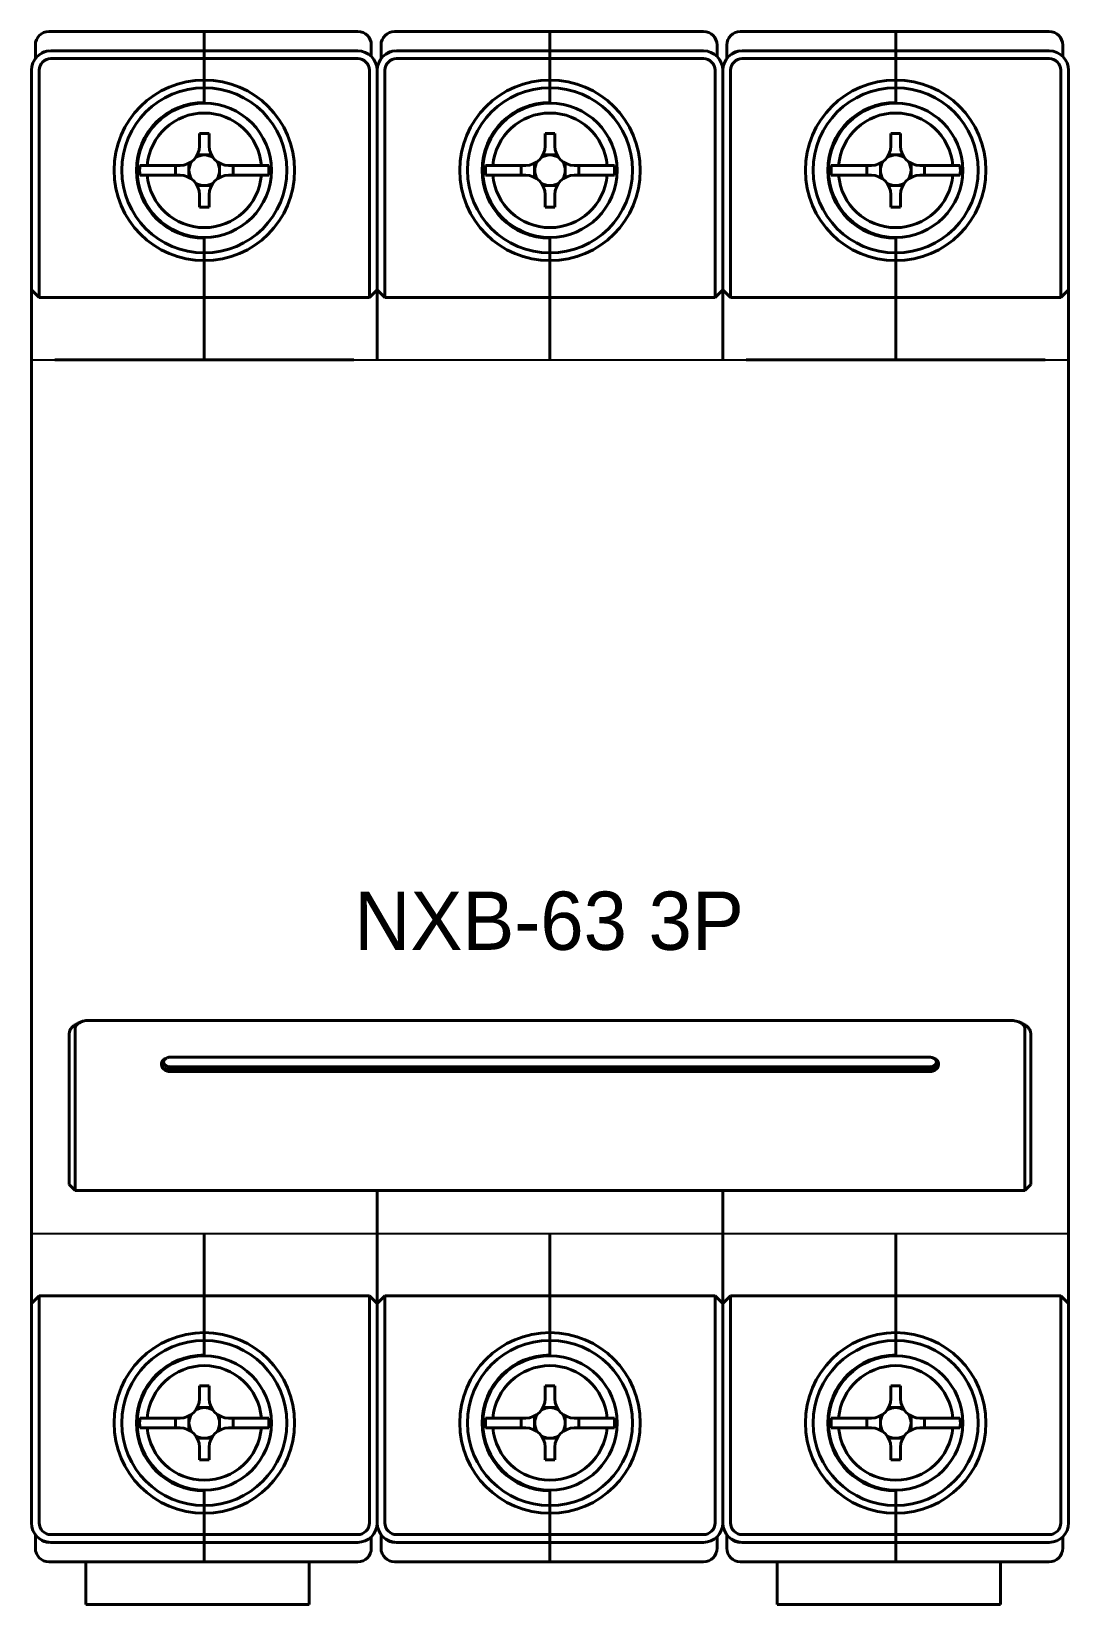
# Model space of a CAD drawing. Header units: inches. Extents: x 0 to 53.4, y 0 to 81.
import ezdxf

# ---------------------------------------------------------------- set-up
doc = ezdxf.new("R2010")
doc.units = ezdxf.units.IN
doc.linetypes.add('KM_SOLID', pattern=[0])
doc.layers.add('粗线层', color=3, linetype='KM_SOLID', lineweight=40)

# ---------------------------------------------------------------- blocks, each defined once
blk = doc.blocks.new('nxb63-3p')
at = {"color": 7}
for p, q in [((29437.176, -130714.776), (29490.576, -130714.776)), ((29437.176, -130759.776), (29490.576, -130759.776))]:
    blk.add_line(p, q, dxfattribs=at)
at = {"layer": '粗线层', "color": 7}
for p, q in [((29453.976, -130697.876), (29438.076, -130697.876)), ((29446.076, -130701.526), (29446.076, -130697.876)), ((29471.776, -130697.876), (29455.876, -130697.876)), ((29463.876, -130701.526), (29463.876, -130697.876)), ((29489.576, -130697.876), (29473.676, -130697.876)), ((29481.676, -130701.526), (29481.676, -130697.876)), ((29437.376, -130699.279), (29437.376, -130698.576)), ((29453.976, -130698.876), (29438.176, -130698.876)), ((29454.676, -130698.576), (29454.676, -130699.179)), ((29455.176, -130699.279), (29455.176, -130698.576)), ((29471.776, -130698.876), (29455.976, -130698.876)), ((29472.476, -130698.576), (29472.476, -130699.179)), ((29472.976, -130699.279), (29472.976, -130698.576)), ((29489.576, -130698.876), (29473.776, -130698.876)), ((29490.276, -130698.576), (29490.276, -130699.179)), ((29437.176, -130774.676), (29437.176, -130699.876)), ((29437.576, -130699.876), (29437.576, -130711.576)), ((29453.976, -130699.276), (29438.176, -130699.276)), ((29454.576, -130711.576), (29454.576, -130699.876)), ((29454.976, -130714.776), (29454.976, -130699.876)), ((29455.376, -130699.876), (29455.376, -130711.576)), ((29471.776, -130699.276), (29455.976, -130699.276)), ((29472.376, -130711.576), (29472.376, -130699.876)), ((29472.776, -130714.776), (29472.776, -130699.876)), ((29473.176, -130699.876), (29473.176, -130711.576)), ((29489.576, -130699.276), (29473.776, -130699.276)), ((29490.176, -130711.576), (29490.176, -130699.876)), ((29490.576, -130774.676), (29490.576, -130699.876)), ((29445.826, -130703.776), (29445.826, -130703.123)), ((29445.826, -130703.123), (29446.326, -130703.123)), ((29446.326, -130703.776), (29446.326, -130703.123)), ((29463.626, -130703.776), (29463.626, -130703.123)), ((29463.626, -130703.123), (29464.126, -130703.123)), ((29464.126, -130703.776), (29464.126, -130703.123)), ((29481.426, -130703.776), (29481.426, -130703.123)), ((29481.426, -130703.123), (29481.926, -130703.123)), ((29481.926, -130703.776), (29481.926, -130703.123)), ((29444.826, -130704.776), (29442.756, -130704.776)), ((29444.585, -130704.776), (29444.585, -130705.276)), ((29445.286, -130705.388), (29445.286, -130704.663)), ((29445.713, -130704.236), (29446.438, -130704.236)), ((29446.865, -130704.663), (29446.865, -130705.388)), ((29449.396, -130704.776), (29447.326, -130704.776)), ((29447.567, -130704.776), (29447.567, -130705.276)), ((29462.626, -130704.776), (29460.556, -130704.776)), ((29462.385, -130704.776), (29462.385, -130705.276)), ((29463.086, -130705.388), (29463.086, -130704.663)), ((29463.513, -130704.236), (29464.238, -130704.236)), ((29464.665, -130704.663), (29464.665, -130705.388)), ((29467.196, -130704.776), (29465.126, -130704.776)), ((29465.367, -130704.776), (29465.367, -130705.276)), ((29480.426, -130704.776), (29478.356, -130704.776)), ((29480.185, -130704.776), (29480.185, -130705.276)), ((29480.886, -130705.388), (29480.886, -130704.663)), ((29481.313, -130704.236), (29482.038, -130704.236)), ((29482.465, -130704.663), (29482.465, -130705.388)), ((29484.996, -130704.776), (29482.926, -130704.776)), ((29483.167, -130704.776), (29483.167, -130705.276)), ((29444.826, -130705.276), (29442.756, -130705.276)), ((29449.396, -130705.276), (29447.326, -130705.276)), ((29462.626, -130705.276), (29460.556, -130705.276)), ((29467.196, -130705.276), (29465.126, -130705.276)), ((29480.426, -130705.276), (29478.356, -130705.276)), ((29484.996, -130705.276), (29482.926, -130705.276)), ((29446.438, -130705.815), (29445.713, -130705.815)), ((29445.826, -130706.929), (29445.826, -130706.276)), ((29446.326, -130706.929), (29446.326, -130706.276)), ((29464.238, -130705.815), (29463.513, -130705.815)), ((29463.626, -130706.929), (29463.626, -130706.276)), ((29464.126, -130706.929), (29464.126, -130706.276)), ((29482.038, -130705.815), (29481.313, -130705.815)), ((29481.426, -130706.929), (29481.426, -130706.276)), ((29481.926, -130706.929), (29481.926, -130706.276)), ((29445.826, -130706.929), (29446.326, -130706.929)), ((29463.626, -130706.929), (29464.126, -130706.929)), ((29481.426, -130706.929), (29481.926, -130706.929)), ((29446.076, -130714.776), (29446.076, -130708.526)), ((29463.876, -130714.776), (29463.876, -130708.526)), ((29481.676, -130714.776), (29481.676, -130708.526)), ((29437.576, -130711.576), (29437.176, -130711.176)), ((29454.976, -130711.176), (29454.576, -130711.576)), ((29455.376, -130711.576), (29454.976, -130711.176)), ((29472.776, -130711.176), (29472.376, -130711.576)), ((29473.176, -130711.576), (29472.776, -130711.176)), ((29490.576, -130711.176), (29490.176, -130711.576)), ((29454.576, -130711.576), (29437.576, -130711.576)), ((29472.376, -130711.576), (29455.376, -130711.576)), ((29490.176, -130711.576), (29473.176, -130711.576)), ((29438.376, -130714.776), (29453.776, -130714.776)), ((29473.976, -130714.776), (29489.376, -130714.776)), ((29439.426, -130749.249), (29439.426, -130757.549)), ((29439.739, -130748.876), (29439.573, -130748.946)), ((29487.626, -130748.801), (29440.126, -130748.801)), ((29488.013, -130748.876), (29488.179, -130748.946)), ((29488.326, -130757.549), (29488.326, -130749.249)), ((29439.126, -130749.48), (29439.126, -130757.249)), ((29488.626, -130757.249), (29488.626, -130749.48)), ((29444.376, -130750.685), (29483.376, -130750.685)), ((29443.876, -130751.018), (29443.876, -130751.09)), ((29483.376, -130751.197), (29444.376, -130751.197)), ((29483.376, -130751.338), (29444.376, -130751.338)), ((29444.376, -130751.437), (29483.376, -130751.437)), ((29483.876, -130751.018), (29483.876, -130751.09)), ((29439.126, -130757.249), (29439.426, -130757.549)), ((29488.626, -130757.249), (29488.326, -130757.549)), ((29488.326, -130757.549), (29439.426, -130757.549)), ((29454.976, -130774.676), (29454.976, -130757.549)), ((29472.776, -130774.676), (29472.776, -130757.549)), ((29446.076, -130766.026), (29446.076, -130759.776)), ((29463.876, -130766.026), (29463.876, -130759.776)), ((29481.676, -130766.026), (29481.676, -130759.776)), ((29437.176, -130763.376), (29437.576, -130762.976)), ((29454.576, -130762.976), (29437.576, -130762.976)), ((29437.576, -130762.976), (29437.576, -130774.676)), ((29454.576, -130762.976), (29454.976, -130763.376)), ((29454.576, -130774.676), (29454.576, -130762.976)), ((29454.976, -130763.376), (29455.376, -130762.976)), ((29472.376, -130762.976), (29455.376, -130762.976)), ((29455.376, -130762.976), (29455.376, -130774.676)), ((29472.376, -130762.976), (29472.776, -130763.376)), ((29472.376, -130774.676), (29472.376, -130762.976)), ((29472.776, -130763.376), (29473.176, -130762.976)), ((29490.176, -130762.976), (29473.176, -130762.976)), ((29473.176, -130762.976), (29473.176, -130774.676)), ((29490.176, -130774.676), (29490.176, -130762.976)), ((29490.176, -130762.976), (29490.576, -130763.376)), ((29446.326, -130767.623), (29445.826, -130767.623)), ((29445.826, -130767.623), (29445.826, -130768.276)), ((29446.326, -130767.623), (29446.326, -130768.276)), ((29464.126, -130767.623), (29463.626, -130767.623)), ((29463.626, -130767.623), (29463.626, -130768.276)), ((29464.126, -130767.623), (29464.126, -130768.276)), ((29481.926, -130767.623), (29481.426, -130767.623)), ((29481.426, -130767.623), (29481.426, -130768.276)), ((29481.926, -130767.623), (29481.926, -130768.276)), ((29445.713, -130768.736), (29446.438, -130768.736)), ((29463.513, -130768.736), (29464.238, -130768.736)), ((29481.313, -130768.736), (29482.038, -130768.736)), ((29444.826, -130769.276), (29442.756, -130769.276)), ((29444.585, -130769.776), (29444.585, -130769.276)), ((29445.286, -130769.888), (29445.286, -130769.163)), ((29446.865, -130769.163), (29446.865, -130769.888)), ((29449.396, -130769.276), (29447.326, -130769.276)), ((29447.567, -130769.776), (29447.567, -130769.276)), ((29462.626, -130769.276), (29460.556, -130769.276)), ((29462.385, -130769.776), (29462.385, -130769.276)), ((29463.086, -130769.888), (29463.086, -130769.163)), ((29464.665, -130769.163), (29464.665, -130769.888)), ((29467.196, -130769.276), (29465.126, -130769.276)), ((29465.367, -130769.776), (29465.367, -130769.276)), ((29480.426, -130769.276), (29478.356, -130769.276)), ((29480.185, -130769.776), (29480.185, -130769.276)), ((29480.886, -130769.888), (29480.886, -130769.163)), ((29482.465, -130769.163), (29482.465, -130769.888)), ((29484.996, -130769.276), (29482.926, -130769.276)), ((29483.167, -130769.776), (29483.167, -130769.276)), ((29444.826, -130769.776), (29442.756, -130769.776)), ((29446.438, -130770.315), (29445.713, -130770.315)), ((29449.396, -130769.776), (29447.326, -130769.776)), ((29462.626, -130769.776), (29460.556, -130769.776)), ((29464.238, -130770.315), (29463.513, -130770.315)), ((29467.196, -130769.776), (29465.126, -130769.776)), ((29480.426, -130769.776), (29478.356, -130769.776)), ((29482.038, -130770.315), (29481.313, -130770.315)), ((29484.996, -130769.776), (29482.926, -130769.776)), ((29445.826, -130770.776), (29445.826, -130771.429)), ((29446.326, -130770.776), (29446.326, -130771.429)), ((29463.626, -130770.776), (29463.626, -130771.429)), ((29464.126, -130770.776), (29464.126, -130771.429)), ((29481.426, -130770.776), (29481.426, -130771.429)), ((29481.926, -130770.776), (29481.926, -130771.429)), ((29446.326, -130771.429), (29445.826, -130771.429)), ((29464.126, -130771.429), (29463.626, -130771.429)), ((29481.926, -130771.429), (29481.426, -130771.429)), ((29446.076, -130776.676), (29446.076, -130773.026)), ((29463.876, -130776.676), (29463.876, -130773.026)), ((29481.676, -130776.676), (29481.676, -130773.026)), ((29437.376, -130775.975), (29437.376, -130775.273)), ((29453.976, -130775.276), (29438.176, -130775.276)), ((29455.176, -130775.975), (29455.176, -130775.273)), ((29471.776, -130775.276), (29455.976, -130775.276)), ((29472.976, -130775.975), (29472.976, -130775.273)), ((29489.576, -130775.276), (29473.776, -130775.276)), ((29453.976, -130775.676), (29438.176, -130775.676)), ((29454.676, -130775.373), (29454.676, -130775.975)), ((29471.776, -130775.676), (29455.976, -130775.676)), ((29472.476, -130775.373), (29472.476, -130775.975)), ((29489.576, -130775.676), (29473.776, -130775.676)), ((29490.276, -130775.373), (29490.276, -130775.975)), ((29453.976, -130776.676), (29438.076, -130776.676)), ((29439.976, -130776.676), (29439.976, -130778.876)), ((29451.476, -130776.676), (29451.476, -130778.876)), ((29471.776, -130776.676), (29455.876, -130776.676)), ((29489.576, -130776.676), (29473.676, -130776.676)), ((29475.576, -130776.676), (29475.576, -130778.876)), ((29487.076, -130776.676), (29487.076, -130778.876)), ((29439.976, -130778.876), (29451.476, -130778.876)), ((29475.576, -130778.876), (29487.076, -130778.876))]:
    blk.add_line(p, q, dxfattribs=at)
for centre in [(29446.076, -130705.026), (29463.876, -130705.026), (29481.676, -130705.026), (29446.076, -130769.526), (29463.876, -130769.526), (29481.676, -130769.526)]:
    blk.add_circle(centre, 3.455, dxfattribs=at)
for centre, radius, start, end in [((29438.076, -130698.576), 0.7, 90, 180), ((29453.976, -130698.576), 0.7, 0, 90), ((29455.876, -130698.576), 0.7, 90, 180), ((29471.776, -130698.576), 0.7, 0, 90), ((29473.676, -130698.576), 0.7, 90, 180), ((29489.576, -130698.576), 0.7, 0, 90), ((29438.176, -130699.876), 1, 90, 180), ((29438.076, -130699.576), 0.7, 90, 130.6008), ((29453.976, -130699.876), 1, 0, 90), ((29455.976, -130699.876), 1, 90, 180), ((29455.876, -130699.576), 0.7, 90, 130.6008), ((29471.776, -130699.876), 1, 0, 90), ((29473.776, -130699.876), 1, 90, 180), ((29473.676, -130699.576), 0.7, 90, 130.6008), ((29489.576, -130699.876), 1, 0, 90), ((29438.176, -130699.876), 0.6, 90, 180), ((29453.976, -130699.876), 0.6, 0, 90), ((29455.976, -130699.876), 0.6, 90, 180), ((29471.776, -130699.876), 0.6, 0, 90), ((29473.776, -130699.876), 0.6, 90, 180), ((29489.576, -130699.876), 0.6, 0, 90), ((29446.076, -130705.026), 4.65, 90.00094, 269.99906), ((29446.076, -130705.026), 4.25, 90.00103, 269.99897), ((29446.076, -130705.026), 4.65, 270, 90), ((29446.076, -130705.026), 4.25, 270, 90), ((29463.876, -130705.026), 4.65, 90.00094, 269.99906), ((29463.876, -130705.026), 4.25, 90.00103, 269.99897), ((29463.876, -130705.026), 4.65, 270, 90), ((29463.876, -130705.026), 4.25, 270, 90), ((29481.676, -130705.026), 4.65, 90.00094, 269.99906), ((29481.676, -130705.026), 4.25, 90.00103, 269.99897), ((29481.676, -130705.026), 4.65, 270, 90), ((29481.676, -130705.026), 4.25, 270, 90), ((29446.076, -130705.026), 3.5, 90, 270), ((29463.876, -130705.026), 3.5, 90, 270), ((29481.676, -130705.026), 3.5, 90, 270), ((29446.076, -130705.026), 2.95, 4.86141, 175.13859), ((29463.876, -130705.026), 2.95, 4.86141, 175.13859), ((29481.676, -130705.026), 2.95, 4.86141, 175.13859), ((29444.826, -130703.776), 1, 270, 0), ((29447.326, -130703.776), 1, 180, 270), ((29462.626, -130703.776), 1, 270, 0), ((29465.126, -130703.776), 1, 180, 270), ((29480.426, -130703.776), 1, 270, 0), ((29482.926, -130703.776), 1, 180, 270), ((29446.076, -130705.026), 3.329, 175.69339, 184.30661), ((29446.076, -130705.026), 0.789, 145.03912, 214.96088), ((29446.076, -130705.026), 0.789, 55.03912, 124.96088), ((29446.076, -130705.026), 0.789, 325.03912, 34.96088), ((29446.076, -130705.026), 3.329, 355.69339, 4.30661), ((29463.876, -130705.026), 3.329, 175.69339, 184.30661), ((29463.876, -130705.026), 0.789, 145.03912, 214.96088), ((29463.876, -130705.026), 0.789, 55.03912, 124.96088), ((29463.876, -130705.026), 0.789, 325.03912, 34.96088), ((29463.876, -130705.026), 3.329, 355.69339, 4.30661), ((29481.676, -130705.026), 3.329, 175.69339, 184.30661), ((29481.676, -130705.026), 0.789, 145.03912, 214.96088), ((29481.676, -130705.026), 0.789, 55.03912, 124.96088), ((29481.676, -130705.026), 0.789, 325.03912, 34.96088), ((29481.676, -130705.026), 3.329, 355.69339, 4.30661), ((29446.076, -130705.026), 2.95, 184.86141, 355.13859), ((29444.826, -130706.276), 1, 0, 90), ((29447.326, -130706.276), 1, 90, 180), ((29463.876, -130705.026), 2.95, 184.86141, 355.13859), ((29462.626, -130706.276), 1, 0, 90), ((29465.126, -130706.276), 1, 90, 180), ((29481.676, -130705.026), 2.95, 184.86141, 355.13859), ((29480.426, -130706.276), 1, 0, 90), ((29482.926, -130706.276), 1, 90, 180), ((29446.076, -130705.026), 0.789, 235.03912, 304.96088), ((29463.876, -130705.026), 0.789, 235.03912, 304.96088), ((29481.676, -130705.026), 0.789, 235.03912, 304.96088), ((29446.076, -130769.526), 4.65, 90.00094, 269.99906), ((29446.076, -130769.526), 4.25, 90.00103, 269.99897), ((29446.076, -130769.526), 4.65, 270, 90), ((29446.076, -130769.526), 4.25, 270, 90), ((29463.876, -130769.526), 4.65, 90.00094, 269.99906), ((29463.876, -130769.526), 4.25, 90.00103, 269.99897), ((29463.876, -130769.526), 4.65, 270, 90), ((29463.876, -130769.526), 4.25, 270, 90), ((29481.676, -130769.526), 4.65, 90.00094, 269.99906), ((29481.676, -130769.526), 4.25, 90.00103, 269.99897), ((29481.676, -130769.526), 4.65, 270, 90), ((29481.676, -130769.526), 4.25, 270, 90), ((29446.076, -130769.526), 3.5, 90, 270), ((29463.876, -130769.526), 3.5, 90, 270), ((29481.676, -130769.526), 3.5, 90, 270), ((29446.076, -130769.526), 2.95, 4.86141, 175.13859), ((29463.876, -130769.526), 2.95, 4.86141, 175.13859), ((29481.676, -130769.526), 2.95, 4.86141, 175.13859), ((29444.826, -130768.276), 1, 270, 0), ((29446.076, -130769.526), 0.789, 55.03912, 124.96088), ((29447.326, -130768.276), 1, 180, 270), ((29462.626, -130768.276), 1, 270, 0), ((29463.876, -130769.526), 0.789, 55.03912, 124.96088), ((29465.126, -130768.276), 1, 180, 270), ((29480.426, -130768.276), 1, 270, 0), ((29481.676, -130769.526), 0.789, 55.03912, 124.96088), ((29482.926, -130768.276), 1, 180, 270), ((29446.076, -130769.526), 3.329, 175.69339, 184.30661), ((29446.076, -130769.526), 0.789, 145.03912, 214.96088), ((29446.076, -130769.526), 0.789, 325.03912, 34.96088), ((29446.076, -130769.526), 3.329, 355.69339, 4.30661), ((29463.876, -130769.526), 3.329, 175.69339, 184.30661), ((29463.876, -130769.526), 0.789, 145.03912, 214.96088), ((29463.876, -130769.526), 0.789, 325.03912, 34.96088), ((29463.876, -130769.526), 3.329, 355.69339, 4.30661), ((29481.676, -130769.526), 3.329, 175.69339, 184.30661), ((29481.676, -130769.526), 0.789, 145.03912, 214.96088), ((29481.676, -130769.526), 0.789, 325.03912, 34.96088), ((29481.676, -130769.526), 3.329, 355.69339, 4.30661), ((29446.076, -130769.526), 2.95, 184.86141, 355.13859), ((29444.826, -130770.776), 1, 0, 90), ((29446.076, -130769.526), 0.789, 235.03912, 304.96088), ((29447.326, -130770.776), 1, 90, 180), ((29463.876, -130769.526), 2.95, 184.86141, 355.13859), ((29462.626, -130770.776), 1, 0, 90), ((29463.876, -130769.526), 0.789, 235.03912, 304.96088), ((29465.126, -130770.776), 1, 90, 180), ((29481.676, -130769.526), 2.95, 184.86141, 355.13859), ((29480.426, -130770.776), 1, 0, 90), ((29481.676, -130769.526), 0.789, 235.03912, 304.96088), ((29482.926, -130770.776), 1, 90, 180), ((29438.176, -130774.676), 1, 180, 270), ((29438.176, -130774.676), 0.6, 180, 270), ((29453.976, -130774.676), 1, 270, 0), ((29453.976, -130774.676), 0.6, 270, 0), ((29455.976, -130774.676), 1, 180, 270), ((29455.976, -130774.676), 0.6, 180, 270), ((29471.776, -130774.676), 1, 270, 0), ((29471.776, -130774.676), 0.6, 270, 0), ((29473.776, -130774.676), 1, 180, 270), ((29473.776, -130774.676), 0.6, 180, 270), ((29489.576, -130774.676), 1, 270, 0), ((29489.576, -130774.676), 0.6, 270, 0), ((29438.076, -130775.976), 0.7, 180, 270), ((29438.076, -130774.976), 0.7, 229.61235, 270), ((29453.976, -130775.976), 0.7, 270, 0), ((29455.876, -130775.976), 0.7, 180, 270), ((29455.876, -130774.976), 0.7, 229.61235, 270), ((29471.776, -130775.976), 0.7, 270, 0), ((29473.676, -130775.976), 0.7, 180, 270), ((29473.676, -130774.976), 0.7, 229.61235, 270), ((29489.576, -130775.976), 0.7, 270, 0)]:
    blk.add_arc(centre, radius, start, end, dxfattribs=at)
for points, knots in [([(29439.126, -130749.48), (29439.126, -130749.427), (29439.148, -130749.316), (29439.242, -130749.166), (29439.388, -130749.038), (29439.508, -130748.974), (29439.573, -130748.946)], [0, 0, 0, 0, 0.158914, 0.3302715, 0.5215522, 0.7342381, 0.7342381, 0.7342381, 0.7342381]), ([(29439.426, -130749.249), (29439.426, -130749.21), (29439.444, -130749.127), (29439.491, -130749.057), (29439.52, -130749.025)], [0, 0, 0, 0, 0.1185366, 0.2474238, 0.2474238, 0.2474238, 0.2474238]), ([(29439.52, -130749.025), (29439.534, -130749.01), (29439.598, -130748.948), (29439.676, -130748.903), (29439.739, -130748.876)], [0, 0, 0, 0, 0.0618276, 0.2662837, 0.2662837, 0.2662837, 0.2662837]), ([(29439.739, -130748.876), (29439.768, -130748.864), (29439.892, -130748.819), (29440.026, -130748.801), (29440.126, -130748.801)], [0, 0, 0, 0, 0.0948279, 0.3955268, 0.3955268, 0.3955268, 0.3955268]), ([(29487.626, -130748.801), (29487.66, -130748.801), (29487.791, -130748.807), (29487.923, -130748.838), (29488.013, -130748.876)], [0, 0, 0, 0, 0.1021548, 0.3954492, 0.3954492, 0.3954492, 0.3954492]), ([(29488.013, -130748.876), (29488.035, -130748.885), (29488.115, -130748.923), (29488.188, -130748.977), (29488.232, -130749.025)], [0, 0, 0, 0, 0.0715557, 0.2661546, 0.2661546, 0.2661546, 0.2661546]), ([(29488.179, -130748.946), (29488.244, -130748.974), (29488.364, -130749.038), (29488.509, -130749.166), (29488.603, -130749.316), (29488.626, -130749.427), (29488.626, -130749.48)], [0, 0, 0, 0, 0.2126859, 0.4039666, 0.575324, 0.7342381, 0.7342381, 0.7342381, 0.7342381]), ([(29488.232, -130749.025), (29488.261, -130749.057), (29488.308, -130749.127), (29488.326, -130749.21), (29488.326, -130749.249)], [0, 0, 0, 0, 0.1288962, 0.24744, 0.24744, 0.24744, 0.24744]), ([(29443.876, -130751.018), (29443.876, -130750.992), (29443.887, -130750.936), (29443.934, -130750.861), (29444.007, -130750.797), (29444.067, -130750.765), (29444.099, -130750.751)], [0, 0, 0, 0, 0.0794348, 0.1651469, 0.2607805, 0.367109, 0.367109, 0.367109, 0.367109]), ([(29444.376, -130751.197), (29444.308, -130751.197), (29444.209, -130751.182), (29444.094, -130751.127), (29444.029, -130751.075), (29443.986, -130751.012), (29443.971, -130750.942), (29443.985, -130750.872), (29444.012, -130750.832), (29444.028, -130750.814)], [0, 0, 0, 0, 0.2024993, 0.2945895, 0.3772575, 0.4507237, 0.5182611, 0.5857062, 0.6589419, 0.6589419, 0.6589419, 0.6589419]), ([(29444.028, -130750.814), (29444.036, -130750.805), (29444.073, -130750.77), (29444.118, -130750.743), (29444.154, -130750.728)], [0, 0, 0, 0, 0.035599, 0.1534017, 0.1534017, 0.1534017, 0.1534017]), ([(29444.154, -130750.728), (29444.171, -130750.721), (29444.242, -130750.695), (29444.318, -130750.685), (29444.376, -130750.685)], [0, 0, 0, 0, 0.054276, 0.2264127, 0.2264127, 0.2264127, 0.2264127]), ([(29483.376, -130750.685), (29483.395, -130750.685), (29483.471, -130750.689), (29483.546, -130750.706), (29483.597, -130750.728)], [0, 0, 0, 0, 0.0584022, 0.226368, 0.226368, 0.226368, 0.226368]), ([(29483.722, -130750.812), (29483.738, -130750.831), (29483.765, -130750.871), (29483.781, -130750.941), (29483.766, -130751.011), (29483.723, -130751.074), (29483.658, -130751.127), (29483.544, -130751.182), (29483.443, -130751.197), (29483.376, -130751.197)], [0, 0, 0, 0, 0.0737498, 0.1415336, 0.209259, 0.2828635, 0.3657181, 0.4580832, 0.6613234, 0.6613234, 0.6613234, 0.6613234]), ([(29483.597, -130750.728), (29483.61, -130750.733), (29483.655, -130750.755), (29483.697, -130750.785), (29483.722, -130750.812)], [0, 0, 0, 0, 0.0405484, 0.1509476, 0.1509476, 0.1509476, 0.1509476]), ([(29483.652, -130750.751), (29483.685, -130750.765), (29483.745, -130750.797), (29483.817, -130750.861), (29483.865, -130750.936), (29483.876, -130750.992), (29483.876, -130751.018)], [0, 0, 0, 0, 0.1063285, 0.2019621, 0.2876742, 0.367109, 0.367109, 0.367109, 0.367109]), ([(29443.887, -130751.087), (29443.885, -130751.081), (29443.879, -130751.059), (29443.876, -130751.035), (29443.876, -130751.018)], [0, 0, 0, 0, 0.01775727, 0.06979784, 0.06979784, 0.06979784, 0.06979784]), ([(29444.376, -130751.437), (29444.311, -130751.437), (29444.186, -130751.419), (29444.023, -130751.342), (29443.909, -130751.231), (29443.876, -130751.134), (29443.876, -130751.09)], [0, 0, 0, 0, 0.1935802, 0.3737182, 0.5303166, 0.6623724, 0.6623724, 0.6623724, 0.6623724]), ([(29444.376, -130751.338), (29444.32, -130751.338), (29444.212, -130751.327), (29444.065, -130751.276), (29443.95, -130751.197), (29443.9, -130751.124), (29443.887, -130751.087)], [0, 0, 0, 0, 0.1671009, 0.3233857, 0.4611964, 0.5795847, 0.5795847, 0.5795847, 0.5795847]), ([(29483.876, -130751.018), (29483.876, -130751.039), (29483.869, -130751.083), (29483.828, -130751.167), (29483.726, -130751.257), (29483.564, -130751.323), (29483.44, -130751.338), (29483.376, -130751.338)], [0, 0, 0, 0, 0.0631269, 0.1296278, 0.2797185, 0.456113, 0.649022, 0.649022, 0.649022, 0.649022]), ([(29483.876, -130751.09), (29483.876, -130751.134), (29483.843, -130751.231), (29483.728, -130751.342), (29483.566, -130751.419), (29483.44, -130751.437), (29483.376, -130751.437)], [0, 0, 0, 0, 0.1320561, 0.2886552, 0.4687939, 0.6623723, 0.6623723, 0.6623723, 0.6623723])]:
    blk.add_open_spline(points, degree=3, knots=knots, dxfattribs=at)
at = {"color": 7, "insert": (29463.826, -130743.687), "char_height": 3, "width": 25.05412, "attachment_point": 5}
blk.add_mtext('NXB-63 3P', dxfattribs=at)

msp = doc.modelspace()

# ---------------------------------------------------------------- block references
msp.add_blockref('nxb63-3p', (-29437.176, 130778.876))

doc.saveas('drawing.dxf')
